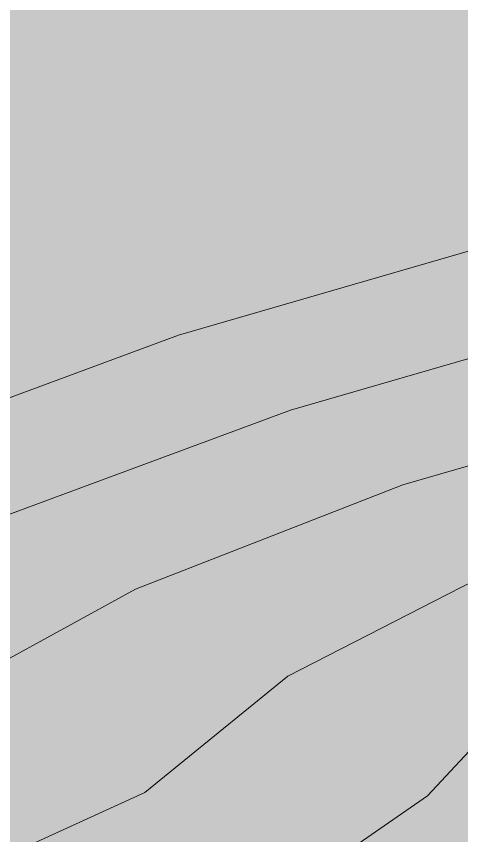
# Model space of a CAD drawing. Header units: inches. Extents: x 218980 to 233865, y 587194 to 599270.
# Drawn here: x 219166.26 to 219171.68, y 587363.61 to 587373.6 of the extents above; entities that cross this region are included whole.
import ezdxf

# ---------------------------------------------------------------- set-up
doc = ezdxf.new("R2010")
doc.units = ezdxf.units.IN
doc.header["$MEASUREMENT"] = 0
doc.linetypes.add('01', pattern=[0])
for name, color, linetype, lineweight in [('Forest and Steep Slope', 66, '01', 0), ('Major Contour', 250, 'Continuous', 0), ('Minor Contour', 250, 'Continuous', 0)]:
    doc.layers.add(name, color=color, linetype=linetype, lineweight=lineweight)

msp = doc.modelspace()

# ---------------------------------------------------------------- hatches: boundary and pattern name
at = {"layer": 'Forest and Steep Slope'}
h = msp.add_hatch(color=256, dxfattribs=at)
h.dxf.hatch_style = 1
edge = h.paths.add_edge_path()
edge.add_line((219215.1915, 587388.4447), (219212.431, 587396.6223))
edge.add_line((219212.431, 587396.6223), (219210.3503, 587403.2436))
edge.add_line((219210.3503, 587403.2436), (219208.4956, 587407.4898))
edge.add_line((219208.4956, 587407.4898), (219203.4035, 587419.3096))
edge.add_arc((219279.5203, 587354.4541), 100, 139.567252, 152.79759)
edge.add_line((219190.5806, 587400.1677), (219188.5075, 587396.1342))
edge.add_arc((219148.4846, 587416.7053), 45, 319.37607, 332.79759, ccw=False)
edge.add_line((219182.6396, 587387.4062), (219178.9165, 587383.0661))
edge.add_arc((219159.9415, 587399.3434), 25, 291.99074, 319.37607, ccw=False)
edge.add_line((219169.3029, 587376.1623), (219162.8952, 587373.5746))
edge.add_line((219162.8952, 587373.5746), (219166.1553, 587359.2846))
edge.add_line((219166.1553, 587359.2846), (219182.0733, 587360.4554))
edge.add_line((219182.0733, 587360.4554), (219185.9477, 587349.3214))
edge.add_line((219185.9477, 587349.3214), (219219.5001, 587319.3424))
edge.add_line((219219.5001, 587319.3424), (219222.2836, 587310.4277))
edge.add_line((219222.2836, 587310.4277), (219227.0983, 587308.0203))
edge.add_line((219227.0983, 587308.0203), (219234.2451, 587307.4937))
edge.add_line((219234.2451, 587307.4937), (219256.8978, 587303.2432))
edge.add_line((219256.8978, 587303.2432), (219268.6647, 587271.8658))
edge.add_line((219268.6647, 587271.8658), (219292.9992, 587267.6253))
edge.add_arc((219297.3717, 587282.8386), 15.8292, 120.00452, 253.96462, ccw=False)
edge.add_line((219289.456, 587296.5465), (219306.4256, 587305.921))
edge.add_line((219306.4256, 587305.921), (219345.733, 587324.3151))
edge.add_line((219345.733, 587324.3151), (219343.2185, 587326.7932))
edge.add_line((219343.2185, 587326.7932), (219337.0648, 587324.9413))
edge.add_line((219337.0648, 587324.9413), (219328.9523, 587324.6664))
edge.add_line((219328.9523, 587324.6664), (219314.0446, 587319.777))
edge.add_line((219314.0446, 587319.777), (219313.1639, 587319.4881))
edge.add_line((219313.1639, 587319.4881), (219303.7012, 587322.4558))
edge.add_line((219303.7012, 587322.4558), (219292.0564, 587319.2731))
edge.add_line((219292.0564, 587319.2731), (219286.9367, 587317.7652))
edge.add_line((219286.9367, 587317.7652), (219283.4065, 587315.4833))
edge.add_line((219283.4065, 587315.4833), (219277.8085, 587316.2412))
edge.add_line((219277.8085, 587316.2412), (219272.5501, 587316.4714))
edge.add_line((219272.5501, 587316.4714), (219268.5981, 587317.5913))
edge.add_line((219268.5981, 587317.5913), (219258.547, 587318.7561))
edge.add_line((219258.547, 587318.7561), (219246.3188, 587318.6593))
edge.add_line((219246.3188, 587318.6593), (219241.7024, 587321.518))
edge.add_line((219241.7024, 587321.518), (219238.1051, 587327.5887))
edge.add_line((219238.1051, 587327.5887), (219234.4146, 587332.8722))
edge.add_line((219234.4146, 587332.8722), (219220.1346, 587334.4345))
edge.add_line((219220.1346, 587334.4345), (219211.1727, 587342.6901))
edge.add_line((219211.1727, 587342.6901), (219208.6555, 587346.1203))
edge.add_line((219208.6555, 587346.1203), (219201.3566, 587353.6026))
edge.add_line((219201.3566, 587353.6026), (219185.7022, 587357.123))
edge.add_line((219185.7022, 587357.123), (219194.9374, 587367.8597))
edge.add_line((219194.9374, 587367.8597), (219208.172, 587370.7379))
edge.add_line((219208.172, 587370.7379), (219215.245, 587375.7627))
edge.add_line((219215.245, 587375.7627), (219218.5954, 587381.214))
edge.add_line((219218.5954, 587381.214), (219215.1915, 587388.4447))

# ---------------------------------------------------------------- linework, layer by layer
at = {"layer": 'Major Contour', "elevation": 2785}
msp.add_lwpolyline([(219172.3321, 587365.2364), (219171.2645, 587364.091), (219169.8411, 587363.1037), (219168.3032, 587362.1218), (219167.2314, 587361.4845), (219166.2641, 587360.8104), (219165.2939, 587360.6156), (219163.8309, 587360.0232), (219162.6172, 587359.8556), (219161.2212, 587359.5888), (219159.6001, 587358.9964)], dxfattribs=at)
at = {"layer": 'Minor Contour'}
for points in [[(219116.92, 587353.112), (219122.227, 587357.414), (219124.6693, 587360.741), (219127.2901, 587364.0132), (219129.659, 587367.1344), (219133.3887, 587369.6011), (219137.0651, 587370.5282), (219141.0024, 587369.8132), (219144.282, 587369.879), (219147.5526, 587369.8847), (219150.1298, 587368.9194), (219152.6353, 587366.1666), (219155.6778, 587365.7375), (219158.3981, 587366.0951), (219162.769, 587367.558), (219162.837, 587367.709), (219168.23, 587369.71), (219177.706, 587372.456), (219177.747, 587372.482), (219186.507, 587376.76), (219188.3434, 587378.5793), (219189.7704, 587380.9085)], [(219124.508, 587355.728), (219125.535, 587356.561), (219125.644, 587356.674), (219125.826, 587356.763), (219127.464, 587359.174), (219128.643, 587360.192), (219130.7366, 587360.6859), (219134.6553, 587359.6081), (219136.9967, 587359.6144), (219139.1424, 587360.0431), (219141.0151, 587360.7834), (219142.9267, 587361.3679), (219144.6823, 587361.7186), (219145.8917, 587361.8745), (219147.4133, 587362.5759), (219148.798, 587362.761), (219156.69, 587363.513), (219162.124, 587365.6168), (219164.736, 587366.993), (219169.597, 587368.796), (219178.138, 587371.271)], [(219178.569, 587370.087), (219170.963, 587367.883), (219167.7081, 587366.6097), (219165.9588, 587365.6516), (219163.758, 587364.1298), (219160.262, 587362.7208), (219157.9881, 587362.3277), (219155.8017, 587361.7162), (219154.1146, 587361.6894), (219152.9035, 587361.5963), (219151.0874, 587361.2978), (219149.7992, 587361.0834), (219147.4567, 587360.3558), (219145.467, 587360.083), (219141.7173, 587359.4196), (219140.0397, 587359.0299), (219137.6599, 587358.2506), (219135.3971, 587357.5102), (219133.8366, 587356.8867)], [(219172.33, 587366.969), (219169.5643, 587365.5523), (219167.821, 587364.1298), (219165.8459, 587363.228), (219164.6785, 587362.5024), (219162.8424, 587361.9584), (219161.6957, 587361.524), (219159.9559, 587360.9316), (219158.0319, 587360.537), (219156.5554, 587359.9442), (219154.3631, 587359.5182), (219152.8725, 587359.177), (219149.7049, 587358.6497), (219148.4938, 587358.4015), (219147.0653, 587357.9983), (219146.4753, 587357.8432)]]:
    msp.add_lwpolyline(points, dxfattribs=at)

doc.saveas('drawing.dxf')
